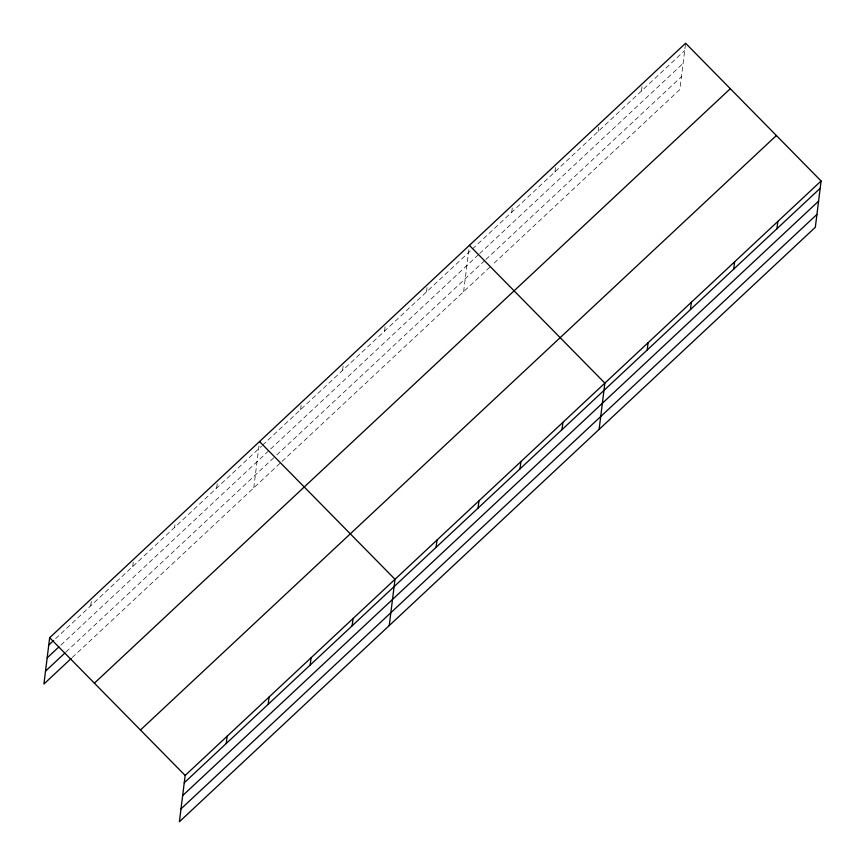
<?xml version="1.0" encoding="UTF-8"?>
<svg xmlns="http://www.w3.org/2000/svg" width="865" height="865" viewBox="0 0 865 865"><rect width="100%" height="100%" fill="white"/><g stroke="black" fill="none" stroke-linecap="round" stroke-linejoin="round"><path stroke-width="0.65" stroke-dasharray="4.33 3.24" d="M90.739 605.792L91.647 598.483M132.713 566.553L133.621 559.244M174.676 527.326L174.99 524.882M216.65 488.087L217.558 480.778M253.769 487.838L259.532 441.539M300.598 409.621L301.355 403.522M342.562 370.382L343.329 364.295M384.536 331.144L385.444 323.834M426.51 291.916L427.267 285.818M463.629 291.656L469.241 246.59M511.723 212.249L512.631 204.951M554.962 171.832L555.73 165.745M598.212 131.404L598.969 125.317M641.452 90.976L642.36 83.678M685.458 44.472L679.836 89.538L492.131 265.014M55.598 638.64L261.554 446.113M262.528 445.205L471.425 249.92M472.409 249.001L684.702 50.559M60.831 645.117L269.707 449.854M270.691 448.946L478.669 254.515M479.653 253.596L683.091 63.415M66.01 651.983L275.87 455.812M276.843 454.893L484.887 260.419M485.871 259.5L681.447 76.671M72.217 657.551L281.103 462.288M282.077 461.369L491.147 265.933"/><path stroke-width="1.3" d="M821.09 180.99L185.164 775.462L179.39 821.75L815.327 227.279L821.09 180.99L685.61 43.25L49.673 637.721L43.91 684.01L71.244 658.46M226.219 743.532L227.127 736.223M268.193 704.294L269.101 696.995M310.167 665.066L311.076 657.757M352.131 625.827L353.05 618.518M389.25 625.579L395.013 579.291L259.532 441.539M436.079 547.361L436.987 540.052M478.053 508.123L478.961 500.813M520.016 468.884L520.925 461.586M561.99 429.656L562.899 422.347M599.11 429.397L604.873 383.108L469.392 245.368M647.204 349.99L648.112 342.691M690.454 309.573L691.362 302.263M733.693 269.145L734.601 261.836M776.932 228.717L777.84 221.418M48.764 645.03L53.652 640.468M47.164 657.887L58.874 646.944M45.51 671.143L65.037 652.891M94.382 683.177L730.32 88.706M140.454 730.006L776.381 135.535M184.245 782.771L820.182 188.3M182.645 795.627L818.571 201.167M180.99 808.883L816.928 214.412M49.673 637.721L185.164 775.462"/></g></svg>
